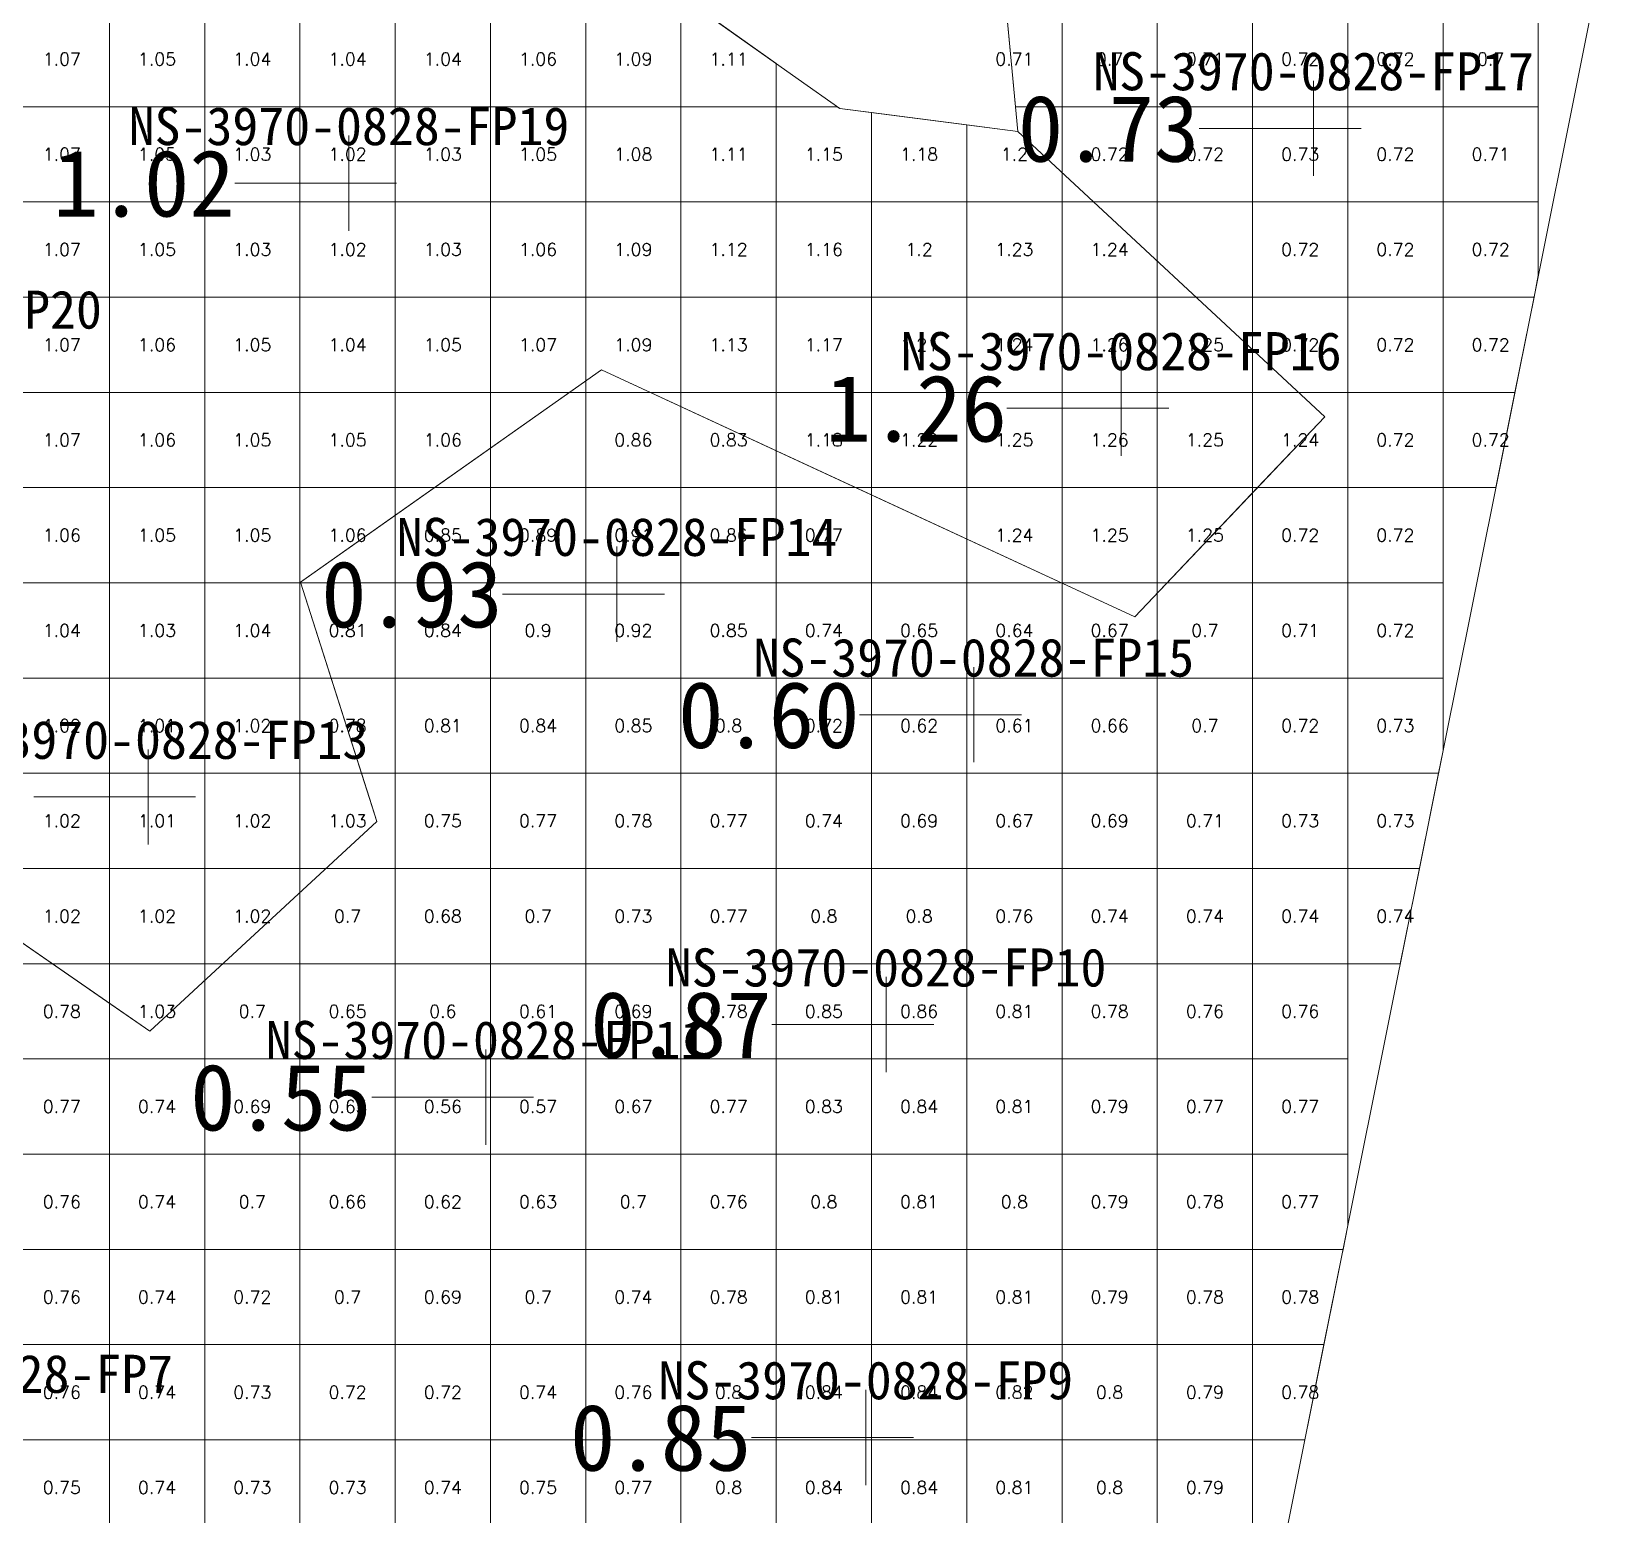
# Model space of a CAD drawing. Header units: inches. Extents: x 469978 to 470022, y 4349690 to 4349806.
# Drawn here: x 469987.32 to 470003.86, y 4349699.76 to 4349715.33 of the extents above; entities that cross this region are included whole.
import ezdxf
from ezdxf.enums import TextEntityAlignment as Align

# ---------------------------------------------------------------- set-up
doc = ezdxf.new("R2010")
doc.units = ezdxf.units.IN
doc.header["$MEASUREMENT"] = 0
for name, color, linetype, lineweight in [('0.500-1.000', 7, 'Continuous', 0), ('1.000-1.500', 7, 'Continuous', 0), ('孔口文字', 7, 'Continuous', 0), ('点', 7, 'Continuous', 0), ('爆区方格网', 7, 'Continuous', 0), ('线条', 7, 'Continuous', 0), ('钻孔', 7, 'Continuous', 0)]:
    doc.layers.add(name, color=color, linetype=linetype, lineweight=lineweight)
doc.styles.add('3dmine_textStyle_1', font='txt.shx', dxfattribs={"height": 1, "bigfont": 'gbcbig.shx'})
doc.styles.add('3dmine_textStyle_3', font='simsunb.ttf', dxfattribs={"height": 1})

msp = doc.modelspace()

# ---------------------------------------------------------------- hatches: boundary and pattern name
at = {"layer": '钻孔', "linetype": 'Continuous', "lineweight": 0, "true_color": 0x00ffff, "extrusion": (0, 1, 0)}
for points in [[(-470001.775, 3959.865), (-470000.775, 3959.865), (-470000.775, 3970.865), (-470001.775, 3970.865)], [(-469994.462, 3959.731), (-469993.462, 3959.731), (-469993.462, 3970.731), (-469994.462, 3970.731)], [(-469998.208, 3959.633), (-469997.208, 3959.633), (-469997.208, 3970.633), (-469998.208, 3970.633)], [(-469997.287, 3960.377), (-469996.287, 3960.377), (-469996.287, 3970.377), (-469997.287, 3970.377)], [(-469993.087, 3959.664), (-469992.087, 3959.664), (-469992.087, 3970.664), (-469993.087, 3970.664)], [(-469987.626, 3959.873), (-469986.626, 3959.873), (-469986.626, 3970.873), (-469987.626, 3970.873)], [(-469997.074, 3959.894), (-469996.074, 3959.894), (-469996.074, 3969.894), (-469997.074, 3969.894)]]:
    msp.add_hatch(color=4, dxfattribs=at).paths.add_polyline_path(points, flags=0)
at = {"layer": '钻孔', "linetype": 'Continuous', "lineweight": 0, "true_color": 0x0000ff, "extrusion": (0, 1, 0)}
for points in [[(-469991.649, 3959.77), (-469990.649, 3959.77), (-469990.649, 3970.77), (-469991.649, 3970.77)], [(-469999.756, 3959.548), (-469998.756, 3959.548), (-469998.756, 3970.548), (-469999.756, 3970.548)], [(-469989.539, 3959.628), (-469988.539, 3959.628), (-469988.539, 3970.628), (-469989.539, 3970.628)]]:
    msp.add_hatch(color=5, dxfattribs=at).paths.add_polyline_path(points, flags=0)

# ---------------------------------------------------------------- linework, layer by layer
at = {"layer": '0.500-1.000', "color": 4, "linetype": 'Continuous', "lineweight": 0, "true_color": 0x00ffff}
for points in [[(470003.86, 4349716.394), (470002.428, 4349709.248), (470001.607, 4349705.157), (470001.074, 4349702.498), (469999.86, 4349696.442), (469999.458, 4349694.437), (469995.59, 4349691.598), (469995.579, 4349691.59), (469992.567, 4349689.544), (469989.579, 4349691.59), (469988.142, 4349691.637), (469984.329, 4349691.764)], [(469985.267, 4349707.116), (469988.107, 4349705.148), (469988.558, 4349704.836), (469990.942, 4349707.038), (469990.864, 4349707.283), (469990.139, 4349709.552), (469993.3, 4349711.78), (469995.933, 4349710.561), (469998.897, 4349709.188), (470000.187, 4349710.546), (470000.892, 4349711.288), (469997.67, 4349714.286), (469997.501, 4349716.07)]]:
    msp.add_lwpolyline(points, dxfattribs=at)
at = {"layer": '1.000-1.500', "color": 5, "linetype": 'Continuous', "lineweight": 0, "true_color": 0x0000ff}
msp.add_lwpolyline([(469993.327, 4349716.277), (469995.366, 4349714.835), (469995.8, 4349714.527), (469997.67, 4349714.286), (470000.892, 4349711.288), (469998.897, 4349709.188), (469994.336, 4349711.301), (469993.3, 4349711.78), (469990.902, 4349710.09), (469990.139, 4349709.552), (469990.942, 4349707.038), (469988.558, 4349704.836), (469985.267, 4349707.116), (469984.751, 4349708.076), (469982.742, 4349711.814), (469984.963, 4349716.86)], dxfattribs=at)
at = {"layer": '点', "color": 138, "linetype": 'Continuous', "lineweight": 0, "true_color": 0x004c4c}
for points, elevation in [([(470000.775, 4349713.817), (470000.775, 4349714.817)], 3970.865), ([(470001.275, 4349714.317), (470000.275, 4349714.317)], 3970.865), ([(469990.649, 4349713.241), (469990.649, 4349714.241)], 3970.77), ([(469991.149, 4349713.741), (469990.149, 4349713.741)], 3970.77), ([(469998.756, 4349710.878), (469998.756, 4349711.878)], 3970.548), ([(469999.256, 4349711.378), (469998.256, 4349711.378)], 3970.548), ([(469993.462, 4349708.927), (469993.462, 4349709.927)], 3970.731), ([(469993.962, 4349709.427), (469992.962, 4349709.427)], 3970.731), ([(469997.208, 4349707.66), (469997.208, 4349708.66)], 3970.633), ([(469997.708, 4349708.16), (469996.708, 4349708.16)], 3970.633), ([(469988.539, 4349706.796), (469988.539, 4349707.796)], 3970.628), ([(469989.039, 4349707.296), (469988.039, 4349707.296)], 3970.628), ([(469996.287, 4349704.406), (469996.287, 4349705.406)], 3970.377), ([(469996.787, 4349704.906), (469995.787, 4349704.906)], 3970.377), ([(469992.087, 4349703.644), (469992.087, 4349704.644)], 3970.664), ([(469992.587, 4349704.144), (469991.587, 4349704.144)], 3970.664), ([(469996.074, 4349700.071), (469996.074, 4349701.071)], 3969.894), ([(469996.574, 4349700.571), (469995.574, 4349700.571)], 3969.894)]:
    msp.add_lwpolyline(points, dxfattribs=dict(at, elevation=elevation))
at = {"layer": '爆区方格网', "color": 5, "linetype": 'Continuous', "lineweight": 0, "true_color": 0x0000ff, "elevation": 3971.003}
for points in [[(469988.134, 4349714.545), (469987.134, 4349714.545), (469987.134, 4349715.545), (469988.134, 4349715.545), (469988.134, 4349714.545)], [(469989.134, 4349714.545), (469988.134, 4349714.545), (469988.134, 4349715.545), (469989.134, 4349715.545), (469989.134, 4349714.545)], [(469990.134, 4349714.545), (469989.134, 4349714.545), (469989.134, 4349715.545), (469990.134, 4349715.545), (469990.134, 4349714.545)], [(469991.134, 4349714.545), (469990.134, 4349714.545), (469990.134, 4349715.545), (469991.134, 4349715.545), (469991.134, 4349714.545)], [(469992.134, 4349714.545), (469991.134, 4349714.545), (469991.134, 4349715.545), (469992.134, 4349715.545), (469992.134, 4349714.545)], [(469993.134, 4349714.545), (469992.134, 4349714.545), (469992.134, 4349715.545), (469993.134, 4349715.545), (469993.134, 4349714.545)], [(469994.134, 4349714.545), (469993.134, 4349714.545), (469993.134, 4349715.545), (469994.134, 4349715.545), (469994.134, 4349714.545)], [(469995.134, 4349714.998), (469995.134, 4349714.545), (469994.134, 4349714.545), (469994.134, 4349715.545), (469994.362, 4349715.545), (469995.134, 4349714.998)], [(469988.134, 4349713.545), (469987.134, 4349713.545), (469987.134, 4349714.545), (469988.134, 4349714.545), (469988.134, 4349713.545)], [(469989.134, 4349713.545), (469988.134, 4349713.545), (469988.134, 4349714.545), (469989.134, 4349714.545), (469989.134, 4349713.545)], [(469990.134, 4349713.545), (469989.134, 4349713.545), (469989.134, 4349714.545), (469990.134, 4349714.545), (469990.134, 4349713.545)], [(469991.134, 4349713.545), (469990.134, 4349713.545), (469990.134, 4349714.545), (469991.134, 4349714.545), (469991.134, 4349713.545)], [(469992.134, 4349713.545), (469991.134, 4349713.545), (469991.134, 4349714.545), (469992.134, 4349714.545), (469992.134, 4349713.545)], [(469993.134, 4349713.545), (469992.134, 4349713.545), (469992.134, 4349714.545), (469993.134, 4349714.545), (469993.134, 4349713.545)], [(469994.134, 4349713.545), (469993.134, 4349713.545), (469993.134, 4349714.545), (469994.134, 4349714.545), (469994.134, 4349713.545)], [(469995.134, 4349713.545), (469994.134, 4349713.545), (469994.134, 4349714.545), (469995.134, 4349714.545), (469995.134, 4349713.545)], [(469995.8, 4349714.527), (469996.134, 4349714.484), (469996.134, 4349713.545), (469995.134, 4349713.545), (469995.134, 4349714.545), (469995.775, 4349714.545), (469995.8, 4349714.527)], [(469997.134, 4349714.355), (469997.134, 4349713.545), (469996.134, 4349713.545), (469996.134, 4349714.484), (469997.134, 4349714.355)], [(469998.134, 4349713.545), (469997.134, 4349713.545), (469997.134, 4349714.355), (469997.67, 4349714.286), (469997.646, 4349714.545), (469998.134, 4349714.545), (469998.134, 4349713.545)], [(469988.134, 4349712.545), (469987.134, 4349712.545), (469987.134, 4349713.545), (469988.134, 4349713.545), (469988.134, 4349712.545)], [(469989.134, 4349712.545), (469988.134, 4349712.545), (469988.134, 4349713.545), (469989.134, 4349713.545), (469989.134, 4349712.545)], [(469990.134, 4349712.545), (469989.134, 4349712.545), (469989.134, 4349713.545), (469990.134, 4349713.545), (469990.134, 4349712.545)], [(469991.134, 4349712.545), (469990.134, 4349712.545), (469990.134, 4349713.545), (469991.134, 4349713.545), (469991.134, 4349712.545)], [(469992.134, 4349712.545), (469991.134, 4349712.545), (469991.134, 4349713.545), (469992.134, 4349713.545), (469992.134, 4349712.545)], [(469993.134, 4349712.545), (469992.134, 4349712.545), (469992.134, 4349713.545), (469993.134, 4349713.545), (469993.134, 4349712.545)], [(469994.134, 4349712.545), (469993.134, 4349712.545), (469993.134, 4349713.545), (469994.134, 4349713.545), (469994.134, 4349712.545)], [(469995.134, 4349712.545), (469994.134, 4349712.545), (469994.134, 4349713.545), (469995.134, 4349713.545), (469995.134, 4349712.545)], [(469996.134, 4349712.545), (469995.134, 4349712.545), (469995.134, 4349713.545), (469996.134, 4349713.545), (469996.134, 4349712.545)], [(469997.134, 4349712.545), (469996.134, 4349712.545), (469996.134, 4349713.545), (469997.134, 4349713.545), (469997.134, 4349712.545)], [(469998.134, 4349712.545), (469997.134, 4349712.545), (469997.134, 4349713.545), (469998.134, 4349713.545), (469998.134, 4349712.545)], [(469999.134, 4349712.545), (469998.134, 4349712.545), (469998.134, 4349713.545), (469999.134, 4349713.545), (469999.134, 4349712.545)], [(469988.134, 4349711.545), (469987.134, 4349711.545), (469987.134, 4349712.545), (469988.134, 4349712.545), (469988.134, 4349711.545)], [(469989.134, 4349711.545), (469988.134, 4349711.545), (469988.134, 4349712.545), (469989.134, 4349712.545), (469989.134, 4349711.545)], [(469990.134, 4349711.545), (469989.134, 4349711.545), (469989.134, 4349712.545), (469990.134, 4349712.545), (469990.134, 4349711.545)], [(469991.134, 4349711.545), (469990.134, 4349711.545), (469990.134, 4349712.545), (469991.134, 4349712.545), (469991.134, 4349711.545)], [(469992.134, 4349711.545), (469991.134, 4349711.545), (469991.134, 4349712.545), (469992.134, 4349712.545), (469992.134, 4349711.545)], [(469993.134, 4349711.545), (469992.134, 4349711.545), (469992.134, 4349712.545), (469993.134, 4349712.545), (469993.134, 4349711.545)], [(469994.134, 4349711.545), (469993.134, 4349711.545), (469993.134, 4349712.545), (469994.134, 4349712.545), (469994.134, 4349711.545)], [(469995.134, 4349711.545), (469994.134, 4349711.545), (469994.134, 4349712.545), (469995.134, 4349712.545), (469995.134, 4349711.545)], [(469996.134, 4349711.545), (469995.134, 4349711.545), (469995.134, 4349712.545), (469996.134, 4349712.545), (469996.134, 4349711.545)], [(469997.134, 4349711.545), (469996.134, 4349711.545), (469996.134, 4349712.545), (469997.134, 4349712.545), (469997.134, 4349711.545)], [(469998.134, 4349711.545), (469997.134, 4349711.545), (469997.134, 4349712.545), (469998.134, 4349712.545), (469998.134, 4349711.545)], [(469999.134, 4349711.545), (469998.134, 4349711.545), (469998.134, 4349712.545), (469999.134, 4349712.545), (469999.134, 4349711.545)], [(470000.134, 4349711.545), (469999.134, 4349711.545), (469999.134, 4349712.545), (470000.134, 4349712.545), (470000.134, 4349711.545)], [(469988.134, 4349710.545), (469987.134, 4349710.545), (469987.134, 4349711.545), (469988.134, 4349711.545), (469988.134, 4349710.545)], [(469989.134, 4349710.545), (469988.134, 4349710.545), (469988.134, 4349711.545), (469989.134, 4349711.545), (469989.134, 4349710.545)], [(469990.134, 4349710.545), (469989.134, 4349710.545), (469989.134, 4349711.545), (469990.134, 4349711.545), (469990.134, 4349710.545)], [(469991.134, 4349710.545), (469990.134, 4349710.545), (469990.134, 4349711.545), (469991.134, 4349711.545), (469991.134, 4349710.545)], [(469992.134, 4349710.545), (469991.134, 4349710.545), (469991.134, 4349711.545), (469992.134, 4349711.545), (469992.134, 4349710.545)], [(469996.134, 4349710.545), (469995.134, 4349710.545), (469995.134, 4349711.545), (469996.134, 4349711.545), (469996.134, 4349710.545)], [(469997.134, 4349710.545), (469996.134, 4349710.545), (469996.134, 4349711.545), (469997.134, 4349711.545), (469997.134, 4349710.545)], [(469998.134, 4349710.545), (469997.134, 4349710.545), (469997.134, 4349711.545), (469998.134, 4349711.545), (469998.134, 4349710.545)], [(469999.134, 4349710.545), (469998.134, 4349710.545), (469998.134, 4349711.545), (469999.134, 4349711.545), (469999.134, 4349710.545)], [(470000.134, 4349710.545), (469999.134, 4349710.545), (469999.134, 4349711.545), (470000.134, 4349711.545), (470000.134, 4349710.545)], [(470001.134, 4349710.545), (470000.134, 4349710.545), (470000.134, 4349711.545), (470001.134, 4349711.545), (470001.134, 4349710.545)], [(469988.134, 4349709.545), (469987.134, 4349709.545), (469987.134, 4349710.545), (469988.134, 4349710.545), (469988.134, 4349709.545)], [(469989.134, 4349709.545), (469988.134, 4349709.545), (469988.134, 4349710.545), (469989.134, 4349710.545), (469989.134, 4349709.545)], [(469990.134, 4349709.545), (469989.134, 4349709.545), (469989.134, 4349710.545), (469990.134, 4349710.545), (469990.134, 4349709.545)], [(469991.134, 4349709.545), (469990.134, 4349709.545), (469990.134, 4349710.545), (469991.134, 4349710.545), (469991.134, 4349709.545)], [(469998.134, 4349709.545), (469997.134, 4349709.545), (469997.134, 4349710.545), (469998.134, 4349710.545), (469998.134, 4349709.545)], [(469999.134, 4349709.545), (469998.134, 4349709.545), (469998.134, 4349710.545), (469999.134, 4349710.545), (469999.134, 4349709.545)], [(470000.134, 4349709.545), (469999.134, 4349709.545), (469999.134, 4349710.545), (470000.134, 4349710.545), (470000.134, 4349709.545)], [(469988.134, 4349708.545), (469987.134, 4349708.545), (469987.134, 4349709.545), (469988.134, 4349709.545), (469988.134, 4349708.545)], [(469989.134, 4349708.545), (469988.134, 4349708.545), (469988.134, 4349709.545), (469989.134, 4349709.545), (469989.134, 4349708.545)], [(469990.134, 4349708.545), (469989.134, 4349708.545), (469989.134, 4349709.545), (469990.134, 4349709.545), (469990.134, 4349708.545)], [(469988.134, 4349707.545), (469987.134, 4349707.545), (469987.134, 4349708.545), (469988.134, 4349708.545), (469988.134, 4349707.545)], [(469989.134, 4349707.545), (469988.134, 4349707.545), (469988.134, 4349708.545), (469989.134, 4349708.545), (469989.134, 4349707.545)], [(469990.134, 4349707.545), (469989.134, 4349707.545), (469989.134, 4349708.545), (469990.134, 4349708.545), (469990.134, 4349707.545)], [(469988.134, 4349706.545), (469987.134, 4349706.545), (469987.134, 4349707.545), (469988.134, 4349707.545), (469988.134, 4349706.545)], [(469989.134, 4349706.545), (469988.134, 4349706.545), (469988.134, 4349707.545), (469989.134, 4349707.545), (469989.134, 4349706.545)], [(469990.134, 4349706.545), (469989.134, 4349706.545), (469989.134, 4349707.545), (469990.134, 4349707.545), (469990.134, 4349706.545)], [(469991.134, 4349706.545), (469990.134, 4349706.545), (469990.134, 4349707.545), (469991.134, 4349707.545), (469991.134, 4349706.545)], [(469988.134, 4349705.545), (469987.134, 4349705.545), (469987.134, 4349706.545), (469988.134, 4349706.545), (469988.134, 4349705.545)], [(469989.134, 4349705.545), (469988.134, 4349705.545), (469988.134, 4349706.545), (469989.134, 4349706.545), (469989.134, 4349705.545)], [(469990.134, 4349705.545), (469989.134, 4349705.545), (469989.134, 4349706.545), (469990.134, 4349706.545), (469990.134, 4349705.545)], [(469989.134, 4349704.545), (469988.134, 4349704.545), (469988.134, 4349705.545), (469989.134, 4349705.545), (469989.134, 4349704.545)]]:
    msp.add_lwpolyline(points, dxfattribs=at)
at = {"layer": '爆区方格网', "color": 4, "linetype": 'Continuous', "lineweight": 0, "true_color": 0x00ffff, "elevation": 3969.894}
for points in [[(469998.134, 4349714.545), (469997.646, 4349714.545), (469997.551, 4349715.545), (469998.134, 4349715.545), (469998.134, 4349714.545)], [(469999.134, 4349714.545), (469998.134, 4349714.545), (469998.134, 4349715.545), (469999.134, 4349715.545), (469999.134, 4349714.545)], [(470000.134, 4349714.545), (469999.134, 4349714.545), (469999.134, 4349715.545), (470000.134, 4349715.545), (470000.134, 4349714.545)], [(470001.134, 4349714.545), (470000.134, 4349714.545), (470000.134, 4349715.545), (470001.134, 4349715.545), (470001.134, 4349714.545)], [(470002.134, 4349714.545), (470001.134, 4349714.545), (470001.134, 4349715.545), (470002.134, 4349715.545), (470002.134, 4349714.545)], [(470003.134, 4349714.545), (470002.134, 4349714.545), (470002.134, 4349715.545), (470003.134, 4349715.545), (470003.134, 4349714.545)], [(469999.134, 4349713.545), (469998.134, 4349713.545), (469998.134, 4349714.545), (469999.134, 4349714.545), (469999.134, 4349713.545)], [(470000.134, 4349713.545), (469999.134, 4349713.545), (469999.134, 4349714.545), (470000.134, 4349714.545), (470000.134, 4349713.545)], [(470001.134, 4349713.545), (470000.134, 4349713.545), (470000.134, 4349714.545), (470001.134, 4349714.545), (470001.134, 4349713.545)], [(470002.134, 4349713.545), (470001.134, 4349713.545), (470001.134, 4349714.545), (470002.134, 4349714.545), (470002.134, 4349713.545)], [(470003.134, 4349713.545), (470002.134, 4349713.545), (470002.134, 4349714.545), (470003.134, 4349714.545), (470003.134, 4349713.545)], [(470001.134, 4349712.545), (470000.134, 4349712.545), (470000.134, 4349713.545), (470001.134, 4349713.545), (470001.134, 4349712.545)], [(470002.134, 4349712.545), (470001.134, 4349712.545), (470001.134, 4349713.545), (470002.134, 4349713.545), (470002.134, 4349712.545)], [(470003.134, 4349712.773), (470003.089, 4349712.545), (470002.134, 4349712.545), (470002.134, 4349713.545), (470003.134, 4349713.545), (470003.134, 4349712.773)], [(470001.134, 4349711.545), (470000.134, 4349711.545), (470000.134, 4349712.545), (470001.134, 4349712.545), (470001.134, 4349711.545)], [(470002.134, 4349711.545), (470001.134, 4349711.545), (470001.134, 4349712.545), (470002.134, 4349712.545), (470002.134, 4349711.545)], [(470002.888, 4349711.545), (470002.134, 4349711.545), (470002.134, 4349712.545), (470003.089, 4349712.545), (470002.888, 4349711.545)], [(469994.134, 4349710.545), (469993.134, 4349710.545), (469993.134, 4349711.545), (469994.134, 4349711.545), (469994.134, 4349710.545)], [(469995.134, 4349710.545), (469994.134, 4349710.545), (469994.134, 4349711.545), (469995.134, 4349711.545), (469995.134, 4349710.545)], [(470002.134, 4349710.545), (470001.134, 4349710.545), (470001.134, 4349711.545), (470002.134, 4349711.545), (470002.134, 4349710.545)], [(470002.688, 4349710.545), (470002.134, 4349710.545), (470002.134, 4349711.545), (470002.888, 4349711.545), (470002.688, 4349710.545)], [(469992.134, 4349709.545), (469991.134, 4349709.545), (469991.134, 4349710.545), (469992.134, 4349710.545), (469992.134, 4349709.545)], [(469993.134, 4349709.545), (469992.134, 4349709.545), (469992.134, 4349710.545), (469993.134, 4349710.545), (469993.134, 4349709.545)], [(469994.134, 4349709.545), (469993.134, 4349709.545), (469993.134, 4349710.545), (469994.134, 4349710.545), (469994.134, 4349709.545)], [(469995.134, 4349709.545), (469994.134, 4349709.545), (469994.134, 4349710.545), (469995.134, 4349710.545), (469995.134, 4349709.545)], [(469996.134, 4349709.545), (469995.134, 4349709.545), (469995.134, 4349710.545), (469996.134, 4349710.545), (469996.134, 4349709.545)], [(470001.134, 4349709.545), (470000.134, 4349709.545), (470000.134, 4349710.545), (470001.134, 4349710.545), (470001.134, 4349709.545)], [(470002.134, 4349709.545), (470001.134, 4349709.545), (470001.134, 4349710.545), (470002.134, 4349710.545), (470002.134, 4349709.545)], [(469991.134, 4349708.545), (469990.134, 4349708.545), (469990.134, 4349709.545), (469991.134, 4349709.545), (469991.134, 4349708.545)], [(469992.134, 4349708.545), (469991.134, 4349708.545), (469991.134, 4349709.545), (469992.134, 4349709.545), (469992.134, 4349708.545)], [(469993.134, 4349708.545), (469992.134, 4349708.545), (469992.134, 4349709.545), (469993.134, 4349709.545), (469993.134, 4349708.545)], [(469994.134, 4349708.545), (469993.134, 4349708.545), (469993.134, 4349709.545), (469994.134, 4349709.545), (469994.134, 4349708.545)], [(469995.134, 4349708.545), (469994.134, 4349708.545), (469994.134, 4349709.545), (469995.134, 4349709.545), (469995.134, 4349708.545)], [(469996.134, 4349708.545), (469995.134, 4349708.545), (469995.134, 4349709.545), (469996.134, 4349709.545), (469996.134, 4349708.545)], [(469997.134, 4349708.545), (469996.134, 4349708.545), (469996.134, 4349709.545), (469997.134, 4349709.545), (469997.134, 4349708.545)], [(469998.134, 4349708.545), (469997.134, 4349708.545), (469997.134, 4349709.545), (469998.134, 4349709.545), (469998.134, 4349708.545)], [(469999.134, 4349708.545), (469998.134, 4349708.545), (469998.134, 4349709.545), (469999.134, 4349709.545), (469999.134, 4349708.545)], [(470000.134, 4349708.545), (469999.134, 4349708.545), (469999.134, 4349709.545), (470000.134, 4349709.545), (470000.134, 4349708.545)], [(470001.134, 4349708.545), (470000.134, 4349708.545), (470000.134, 4349709.545), (470001.134, 4349709.545), (470001.134, 4349708.545)], [(470002.134, 4349708.545), (470001.134, 4349708.545), (470001.134, 4349709.545), (470002.134, 4349709.545), (470002.134, 4349708.545)], [(469991.134, 4349707.545), (469990.134, 4349707.545), (469990.134, 4349708.545), (469991.134, 4349708.545), (469991.134, 4349707.545)], [(469992.134, 4349707.545), (469991.134, 4349707.545), (469991.134, 4349708.545), (469992.134, 4349708.545), (469992.134, 4349707.545)], [(469993.134, 4349707.545), (469992.134, 4349707.545), (469992.134, 4349708.545), (469993.134, 4349708.545), (469993.134, 4349707.545)], [(469994.134, 4349707.545), (469993.134, 4349707.545), (469993.134, 4349708.545), (469994.134, 4349708.545), (469994.134, 4349707.545)], [(469995.134, 4349707.545), (469994.134, 4349707.545), (469994.134, 4349708.545), (469995.134, 4349708.545), (469995.134, 4349707.545)], [(469996.134, 4349707.545), (469995.134, 4349707.545), (469995.134, 4349708.545), (469996.134, 4349708.545), (469996.134, 4349707.545)], [(469997.134, 4349707.545), (469996.134, 4349707.545), (469996.134, 4349708.545), (469997.134, 4349708.545), (469997.134, 4349707.545)], [(469998.134, 4349707.545), (469997.134, 4349707.545), (469997.134, 4349708.545), (469998.134, 4349708.545), (469998.134, 4349707.545)], [(469999.134, 4349707.545), (469998.134, 4349707.545), (469998.134, 4349708.545), (469999.134, 4349708.545), (469999.134, 4349707.545)], [(470000.134, 4349707.545), (469999.134, 4349707.545), (469999.134, 4349708.545), (470000.134, 4349708.545), (470000.134, 4349707.545)], [(470001.134, 4349707.545), (470000.134, 4349707.545), (470000.134, 4349708.545), (470001.134, 4349708.545), (470001.134, 4349707.545)], [(470002.134, 4349707.785), (470002.086, 4349707.545), (470001.134, 4349707.545), (470001.134, 4349708.545), (470002.134, 4349708.545), (470002.134, 4349707.785)], [(469992.134, 4349706.545), (469991.134, 4349706.545), (469991.134, 4349707.545), (469992.134, 4349707.545), (469992.134, 4349706.545)], [(469993.134, 4349706.545), (469992.134, 4349706.545), (469992.134, 4349707.545), (469993.134, 4349707.545), (469993.134, 4349706.545)], [(469994.134, 4349706.545), (469993.134, 4349706.545), (469993.134, 4349707.545), (469994.134, 4349707.545), (469994.134, 4349706.545)], [(469995.134, 4349706.545), (469994.134, 4349706.545), (469994.134, 4349707.545), (469995.134, 4349707.545), (469995.134, 4349706.545)], [(469996.134, 4349706.545), (469995.134, 4349706.545), (469995.134, 4349707.545), (469996.134, 4349707.545), (469996.134, 4349706.545)], [(469997.134, 4349706.545), (469996.134, 4349706.545), (469996.134, 4349707.545), (469997.134, 4349707.545), (469997.134, 4349706.545)], [(469998.134, 4349706.545), (469997.134, 4349706.545), (469997.134, 4349707.545), (469998.134, 4349707.545), (469998.134, 4349706.545)], [(469999.134, 4349706.545), (469998.134, 4349706.545), (469998.134, 4349707.545), (469999.134, 4349707.545), (469999.134, 4349706.545)], [(470000.134, 4349706.545), (469999.134, 4349706.545), (469999.134, 4349707.545), (470000.134, 4349707.545), (470000.134, 4349706.545)], [(470001.134, 4349706.545), (470000.134, 4349706.545), (470000.134, 4349707.545), (470001.134, 4349707.545), (470001.134, 4349706.545)], [(470001.886, 4349706.545), (470001.134, 4349706.545), (470001.134, 4349707.545), (470002.086, 4349707.545), (470001.886, 4349706.545)], [(469991.134, 4349705.545), (469990.134, 4349705.545), (469990.134, 4349706.545), (469991.134, 4349706.545), (469991.134, 4349705.545)], [(469992.134, 4349705.545), (469991.134, 4349705.545), (469991.134, 4349706.545), (469992.134, 4349706.545), (469992.134, 4349705.545)], [(469993.134, 4349705.545), (469992.134, 4349705.545), (469992.134, 4349706.545), (469993.134, 4349706.545), (469993.134, 4349705.545)], [(469994.134, 4349705.545), (469993.134, 4349705.545), (469993.134, 4349706.545), (469994.134, 4349706.545), (469994.134, 4349705.545)], [(469995.134, 4349705.545), (469994.134, 4349705.545), (469994.134, 4349706.545), (469995.134, 4349706.545), (469995.134, 4349705.545)], [(469996.134, 4349705.545), (469995.134, 4349705.545), (469995.134, 4349706.545), (469996.134, 4349706.545), (469996.134, 4349705.545)], [(469997.134, 4349705.545), (469996.134, 4349705.545), (469996.134, 4349706.545), (469997.134, 4349706.545), (469997.134, 4349705.545)], [(469998.134, 4349705.545), (469997.134, 4349705.545), (469997.134, 4349706.545), (469998.134, 4349706.545), (469998.134, 4349705.545)], [(469999.134, 4349705.545), (469998.134, 4349705.545), (469998.134, 4349706.545), (469999.134, 4349706.545), (469999.134, 4349705.545)], [(470000.134, 4349705.545), (469999.134, 4349705.545), (469999.134, 4349706.545), (470000.134, 4349706.545), (470000.134, 4349705.545)], [(470001.134, 4349705.545), (470000.134, 4349705.545), (470000.134, 4349706.545), (470001.134, 4349706.545), (470001.134, 4349705.545)], [(470001.685, 4349705.545), (470001.134, 4349705.545), (470001.134, 4349706.545), (470001.886, 4349706.545), (470001.685, 4349705.545)], [(469988.134, 4349704.545), (469987.134, 4349704.545), (469987.134, 4349705.545), (469988.134, 4349705.545), (469988.134, 4349704.545)], [(469990.134, 4349704.545), (469989.134, 4349704.545), (469989.134, 4349705.545), (469990.134, 4349705.545), (469990.134, 4349704.545)], [(469991.134, 4349704.545), (469990.134, 4349704.545), (469990.134, 4349705.545), (469991.134, 4349705.545), (469991.134, 4349704.545)], [(469992.134, 4349704.545), (469991.134, 4349704.545), (469991.134, 4349705.545), (469992.134, 4349705.545), (469992.134, 4349704.545)], [(469993.134, 4349704.545), (469992.134, 4349704.545), (469992.134, 4349705.545), (469993.134, 4349705.545), (469993.134, 4349704.545)], [(469994.134, 4349704.545), (469993.134, 4349704.545), (469993.134, 4349705.545), (469994.134, 4349705.545), (469994.134, 4349704.545)], [(469995.134, 4349704.545), (469994.134, 4349704.545), (469994.134, 4349705.545), (469995.134, 4349705.545), (469995.134, 4349704.545)], [(469996.134, 4349704.545), (469995.134, 4349704.545), (469995.134, 4349705.545), (469996.134, 4349705.545), (469996.134, 4349704.545)], [(469997.134, 4349704.545), (469996.134, 4349704.545), (469996.134, 4349705.545), (469997.134, 4349705.545), (469997.134, 4349704.545)], [(469998.134, 4349704.545), (469997.134, 4349704.545), (469997.134, 4349705.545), (469998.134, 4349705.545), (469998.134, 4349704.545)], [(469999.134, 4349704.545), (469998.134, 4349704.545), (469998.134, 4349705.545), (469999.134, 4349705.545), (469999.134, 4349704.545)], [(470000.134, 4349704.545), (469999.134, 4349704.545), (469999.134, 4349705.545), (470000.134, 4349705.545), (470000.134, 4349704.545)], [(470001.134, 4349704.545), (470000.134, 4349704.545), (470000.134, 4349705.545), (470001.134, 4349705.545), (470001.134, 4349704.545)], [(469988.134, 4349703.545), (469987.134, 4349703.545), (469987.134, 4349704.545), (469988.134, 4349704.545), (469988.134, 4349703.545)], [(469989.134, 4349703.545), (469988.134, 4349703.545), (469988.134, 4349704.545), (469989.134, 4349704.545), (469989.134, 4349703.545)], [(469990.134, 4349703.545), (469989.134, 4349703.545), (469989.134, 4349704.545), (469990.134, 4349704.545), (469990.134, 4349703.545)], [(469991.134, 4349703.545), (469990.134, 4349703.545), (469990.134, 4349704.545), (469991.134, 4349704.545), (469991.134, 4349703.545)], [(469992.134, 4349703.545), (469991.134, 4349703.545), (469991.134, 4349704.545), (469992.134, 4349704.545), (469992.134, 4349703.545)], [(469993.134, 4349703.545), (469992.134, 4349703.545), (469992.134, 4349704.545), (469993.134, 4349704.545), (469993.134, 4349703.545)], [(469994.134, 4349703.545), (469993.134, 4349703.545), (469993.134, 4349704.545), (469994.134, 4349704.545), (469994.134, 4349703.545)], [(469995.134, 4349703.545), (469994.134, 4349703.545), (469994.134, 4349704.545), (469995.134, 4349704.545), (469995.134, 4349703.545)], [(469996.134, 4349703.545), (469995.134, 4349703.545), (469995.134, 4349704.545), (469996.134, 4349704.545), (469996.134, 4349703.545)], [(469997.134, 4349703.545), (469996.134, 4349703.545), (469996.134, 4349704.545), (469997.134, 4349704.545), (469997.134, 4349703.545)], [(469998.134, 4349703.545), (469997.134, 4349703.545), (469997.134, 4349704.545), (469998.134, 4349704.545), (469998.134, 4349703.545)], [(469999.134, 4349703.545), (469998.134, 4349703.545), (469998.134, 4349704.545), (469999.134, 4349704.545), (469999.134, 4349703.545)], [(470000.134, 4349703.545), (469999.134, 4349703.545), (469999.134, 4349704.545), (470000.134, 4349704.545), (470000.134, 4349703.545)], [(470001.134, 4349703.545), (470000.134, 4349703.545), (470000.134, 4349704.545), (470001.134, 4349704.545), (470001.134, 4349703.545)], [(469988.134, 4349702.545), (469987.134, 4349702.545), (469987.134, 4349703.545), (469988.134, 4349703.545), (469988.134, 4349702.545)], [(469989.134, 4349702.545), (469988.134, 4349702.545), (469988.134, 4349703.545), (469989.134, 4349703.545), (469989.134, 4349702.545)], [(469990.134, 4349702.545), (469989.134, 4349702.545), (469989.134, 4349703.545), (469990.134, 4349703.545), (469990.134, 4349702.545)], [(469991.134, 4349702.545), (469990.134, 4349702.545), (469990.134, 4349703.545), (469991.134, 4349703.545), (469991.134, 4349702.545)], [(469992.134, 4349702.545), (469991.134, 4349702.545), (469991.134, 4349703.545), (469992.134, 4349703.545), (469992.134, 4349702.545)], [(469993.134, 4349702.545), (469992.134, 4349702.545), (469992.134, 4349703.545), (469993.134, 4349703.545), (469993.134, 4349702.545)], [(469994.134, 4349702.545), (469993.134, 4349702.545), (469993.134, 4349703.545), (469994.134, 4349703.545), (469994.134, 4349702.545)], [(469995.134, 4349702.545), (469994.134, 4349702.545), (469994.134, 4349703.545), (469995.134, 4349703.545), (469995.134, 4349702.545)], [(469996.134, 4349702.545), (469995.134, 4349702.545), (469995.134, 4349703.545), (469996.134, 4349703.545), (469996.134, 4349702.545)], [(469997.134, 4349702.545), (469996.134, 4349702.545), (469996.134, 4349703.545), (469997.134, 4349703.545), (469997.134, 4349702.545)], [(469998.134, 4349702.545), (469997.134, 4349702.545), (469997.134, 4349703.545), (469998.134, 4349703.545), (469998.134, 4349702.545)], [(469999.134, 4349702.545), (469998.134, 4349702.545), (469998.134, 4349703.545), (469999.134, 4349703.545), (469999.134, 4349702.545)], [(470000.134, 4349702.545), (469999.134, 4349702.545), (469999.134, 4349703.545), (470000.134, 4349703.545), (470000.134, 4349702.545)], [(470001.134, 4349702.797), (470001.084, 4349702.545), (470000.134, 4349702.545), (470000.134, 4349703.545), (470001.134, 4349703.545), (470001.134, 4349702.797)], [(469988.134, 4349701.545), (469987.134, 4349701.545), (469987.134, 4349702.545), (469988.134, 4349702.545), (469988.134, 4349701.545)], [(469989.134, 4349701.545), (469988.134, 4349701.545), (469988.134, 4349702.545), (469989.134, 4349702.545), (469989.134, 4349701.545)], [(469990.134, 4349701.545), (469989.134, 4349701.545), (469989.134, 4349702.545), (469990.134, 4349702.545), (469990.134, 4349701.545)], [(469991.134, 4349701.545), (469990.134, 4349701.545), (469990.134, 4349702.545), (469991.134, 4349702.545), (469991.134, 4349701.545)], [(469992.134, 4349701.545), (469991.134, 4349701.545), (469991.134, 4349702.545), (469992.134, 4349702.545), (469992.134, 4349701.545)], [(469993.134, 4349701.545), (469992.134, 4349701.545), (469992.134, 4349702.545), (469993.134, 4349702.545), (469993.134, 4349701.545)], [(469994.134, 4349701.545), (469993.134, 4349701.545), (469993.134, 4349702.545), (469994.134, 4349702.545), (469994.134, 4349701.545)], [(469995.134, 4349701.545), (469994.134, 4349701.545), (469994.134, 4349702.545), (469995.134, 4349702.545), (469995.134, 4349701.545)], [(469996.134, 4349701.545), (469995.134, 4349701.545), (469995.134, 4349702.545), (469996.134, 4349702.545), (469996.134, 4349701.545)], [(469997.134, 4349701.545), (469996.134, 4349701.545), (469996.134, 4349702.545), (469997.134, 4349702.545), (469997.134, 4349701.545)], [(469998.134, 4349701.545), (469997.134, 4349701.545), (469997.134, 4349702.545), (469998.134, 4349702.545), (469998.134, 4349701.545)], [(469999.134, 4349701.545), (469998.134, 4349701.545), (469998.134, 4349702.545), (469999.134, 4349702.545), (469999.134, 4349701.545)], [(470000.134, 4349701.545), (469999.134, 4349701.545), (469999.134, 4349702.545), (470000.134, 4349702.545), (470000.134, 4349701.545)], [(470001.074, 4349702.498), (470000.883, 4349701.545), (470000.134, 4349701.545), (470000.134, 4349702.545), (470001.084, 4349702.545), (470001.074, 4349702.498)], [(469988.134, 4349700.545), (469987.134, 4349700.545), (469987.134, 4349701.545), (469988.134, 4349701.545), (469988.134, 4349700.545)], [(469989.134, 4349700.545), (469988.134, 4349700.545), (469988.134, 4349701.545), (469989.134, 4349701.545), (469989.134, 4349700.545)], [(469990.134, 4349700.545), (469989.134, 4349700.545), (469989.134, 4349701.545), (469990.134, 4349701.545), (469990.134, 4349700.545)], [(469991.134, 4349700.545), (469990.134, 4349700.545), (469990.134, 4349701.545), (469991.134, 4349701.545), (469991.134, 4349700.545)], [(469992.134, 4349700.545), (469991.134, 4349700.545), (469991.134, 4349701.545), (469992.134, 4349701.545), (469992.134, 4349700.545)], [(469993.134, 4349700.545), (469992.134, 4349700.545), (469992.134, 4349701.545), (469993.134, 4349701.545), (469993.134, 4349700.545)], [(469994.134, 4349700.545), (469993.134, 4349700.545), (469993.134, 4349701.545), (469994.134, 4349701.545), (469994.134, 4349700.545)], [(469995.134, 4349700.545), (469994.134, 4349700.545), (469994.134, 4349701.545), (469995.134, 4349701.545), (469995.134, 4349700.545)], [(469996.134, 4349700.545), (469995.134, 4349700.545), (469995.134, 4349701.545), (469996.134, 4349701.545), (469996.134, 4349700.545)], [(469997.134, 4349700.545), (469996.134, 4349700.545), (469996.134, 4349701.545), (469997.134, 4349701.545), (469997.134, 4349700.545)], [(469998.134, 4349700.545), (469997.134, 4349700.545), (469997.134, 4349701.545), (469998.134, 4349701.545), (469998.134, 4349700.545)], [(469999.134, 4349700.545), (469998.134, 4349700.545), (469998.134, 4349701.545), (469999.134, 4349701.545), (469999.134, 4349700.545)], [(470000.134, 4349700.545), (469999.134, 4349700.545), (469999.134, 4349701.545), (470000.134, 4349701.545), (470000.134, 4349700.545)], [(470000.683, 4349700.545), (470000.134, 4349700.545), (470000.134, 4349701.545), (470000.883, 4349701.545), (470000.683, 4349700.545)], [(469988.134, 4349699.545), (469987.134, 4349699.545), (469987.134, 4349700.545), (469988.134, 4349700.545), (469988.134, 4349699.545)], [(469989.134, 4349699.545), (469988.134, 4349699.545), (469988.134, 4349700.545), (469989.134, 4349700.545), (469989.134, 4349699.545)], [(469990.134, 4349699.545), (469989.134, 4349699.545), (469989.134, 4349700.545), (469990.134, 4349700.545), (469990.134, 4349699.545)], [(469991.134, 4349699.545), (469990.134, 4349699.545), (469990.134, 4349700.545), (469991.134, 4349700.545), (469991.134, 4349699.545)], [(469992.134, 4349699.545), (469991.134, 4349699.545), (469991.134, 4349700.545), (469992.134, 4349700.545), (469992.134, 4349699.545)], [(469993.134, 4349699.545), (469992.134, 4349699.545), (469992.134, 4349700.545), (469993.134, 4349700.545), (469993.134, 4349699.545)], [(469994.134, 4349699.545), (469993.134, 4349699.545), (469993.134, 4349700.545), (469994.134, 4349700.545), (469994.134, 4349699.545)], [(469995.134, 4349699.545), (469994.134, 4349699.545), (469994.134, 4349700.545), (469995.134, 4349700.545), (469995.134, 4349699.545)], [(469996.134, 4349699.545), (469995.134, 4349699.545), (469995.134, 4349700.545), (469996.134, 4349700.545), (469996.134, 4349699.545)], [(469997.134, 4349699.545), (469996.134, 4349699.545), (469996.134, 4349700.545), (469997.134, 4349700.545), (469997.134, 4349699.545)], [(469998.134, 4349699.545), (469997.134, 4349699.545), (469997.134, 4349700.545), (469998.134, 4349700.545), (469998.134, 4349699.545)], [(469999.134, 4349699.545), (469998.134, 4349699.545), (469998.134, 4349700.545), (469999.134, 4349700.545), (469999.134, 4349699.545)], [(470000.134, 4349699.545), (469999.134, 4349699.545), (469999.134, 4349700.545), (470000.134, 4349700.545), (470000.134, 4349699.545)]]:
    msp.add_lwpolyline(points, dxfattribs=at)
at = {"layer": '线条', "color": 138, "linetype": 'Continuous', "lineweight": 0, "true_color": 0x004c4c}
for points, elevation in [([(470000.775, 4349714.317), (470000.775, 4349714.317), (470000.775, 4349714.317)], 3970.865), ([(469990.649, 4349713.741), (469990.649, 4349713.741), (469990.649, 4349713.741)], 3970.77), ([(469998.756, 4349711.378), (469998.756, 4349711.378), (469998.756, 4349711.378)], 3970.548), ([(469993.462, 4349709.427), (469993.462, 4349709.427), (469993.462, 4349709.427)], 3970.731), ([(469997.208, 4349708.16), (469997.208, 4349708.16), (469997.208, 4349708.16)], 3970.633), ([(469988.539, 4349707.296), (469988.539, 4349707.296), (469988.539, 4349707.296)], 3970.628), ([(469996.287, 4349704.906), (469996.287, 4349704.906), (469996.287, 4349704.906)], 3970.377), ([(469992.087, 4349704.144), (469992.087, 4349704.144), (469992.087, 4349704.144)], 3970.664), ([(469996.074, 4349700.571), (469996.074, 4349700.571), (469996.074, 4349700.571)], 3969.894)]:
    msp.add_lwpolyline(points, dxfattribs=dict(at, elevation=elevation))
at = {"layer": '钻孔', "color": 4, "linetype": 'Continuous', "lineweight": 0, "true_color": 0x00ffff}
for points, elevation in [([(470000.775, 4349714.317), (469999.575, 4349714.317)], 3970.865), ([(470000.775, 4349714.317), (469999.575, 4349714.317)], 3959.865), ([(469993.462, 4349709.427), (469992.262, 4349709.427)], 3970.731), ([(469993.462, 4349709.427), (469992.262, 4349709.427)], 3959.731), ([(469997.208, 4349708.16), (469996.008, 4349708.16)], 3970.633), ([(469997.208, 4349708.16), (469996.008, 4349708.16)], 3959.633), ([(469996.287, 4349704.906), (469995.087, 4349704.906)], 3970.377), ([(469996.287, 4349704.906), (469995.087, 4349704.906)], 3960.377), ([(469992.087, 4349704.144), (469990.887, 4349704.144)], 3970.664), ([(469992.087, 4349704.144), (469990.887, 4349704.144)], 3959.664), ([(469996.074, 4349700.571), (469994.874, 4349700.571)], 3969.894), ([(469996.074, 4349700.571), (469994.874, 4349700.571)], 3959.894)]:
    msp.add_lwpolyline(points, dxfattribs=dict(at, elevation=elevation))
at = {"layer": '钻孔', "color": 5, "linetype": 'Continuous', "lineweight": 0, "true_color": 0x0000ff}
for points, elevation in [([(469990.649, 4349713.741), (469989.449, 4349713.741)], 3970.77), ([(469990.649, 4349713.741), (469989.449, 4349713.741)], 3959.77), ([(469998.756, 4349711.378), (469997.556, 4349711.378)], 3970.548), ([(469998.756, 4349711.378), (469997.556, 4349711.378)], 3959.548), ([(469988.539, 4349707.296), (469987.339, 4349707.296)], 3970.628), ([(469988.539, 4349707.296), (469987.339, 4349707.296)], 3959.628)]:
    msp.add_lwpolyline(points, dxfattribs=dict(at, elevation=elevation))

# ---------------------------------------------------------------- texts
at = {"color": 5, "linetype": 'Continuous', "lineweight": 0, "true_color": 0x0000ff, "style": '3dmine_textStyle_1'}
for s, p in [('1.07', (469987.634, 4349715.045, 3971.003)), ('1.05', (469988.634, 4349715.045, 3971.003)), ('1.04', (469989.634, 4349715.045, 3971.003)), ('1.04', (469990.634, 4349715.045, 3971.003)), ('1.04', (469991.634, 4349715.045, 3971.003)), ('1.06', (469992.634, 4349715.045, 3971.003)), ('1.09', (469993.634, 4349715.045, 3971.003)), ('1.11', (469994.634, 4349715.045, 3971.003)), ('1.07', (469987.634, 4349714.045, 3971.003)), ('1.05', (469988.634, 4349714.045, 3971.003)), ('1.03', (469989.634, 4349714.045, 3971.003)), ('1.02', (469990.634, 4349714.045, 3971.003)), ('1.03', (469991.634, 4349714.045, 3971.003)), ('1.05', (469992.634, 4349714.045, 3971.003)), ('1.08', (469993.634, 4349714.045, 3971.003)), ('1.11', (469994.634, 4349714.045, 3971.003)), ('1.15', (469995.634, 4349714.045, 3971.003)), ('1.18', (469996.634, 4349714.045, 3971.003)), ('1.2', (469997.634, 4349714.045, 3971.003)), ('1.07', (469987.634, 4349713.045, 3971.003)), ('1.05', (469988.634, 4349713.045, 3971.003)), ('1.03', (469989.634, 4349713.045, 3971.003)), ('1.02', (469990.634, 4349713.045, 3971.003)), ('1.03', (469991.634, 4349713.045, 3971.003)), ('1.06', (469992.634, 4349713.045, 3971.003)), ('1.09', (469993.634, 4349713.045, 3971.003)), ('1.12', (469994.634, 4349713.045, 3971.003)), ('1.16', (469995.634, 4349713.045, 3971.003)), ('1.2', (469996.634, 4349713.045, 3971.003)), ('1.23', (469997.634, 4349713.045, 3971.003)), ('1.24', (469998.634, 4349713.045, 3971.003)), ('1.07', (469987.634, 4349712.045, 3971.003)), ('1.06', (469988.634, 4349712.045, 3971.003)), ('1.05', (469989.634, 4349712.045, 3971.003)), ('1.04', (469990.634, 4349712.045, 3971.003)), ('1.05', (469991.634, 4349712.045, 3971.003)), ('1.07', (469992.634, 4349712.045, 3971.003)), ('1.09', (469993.634, 4349712.045, 3971.003)), ('1.13', (469994.634, 4349712.045, 3971.003)), ('1.17', (469995.634, 4349712.045, 3971.003)), ('1.21', (469996.634, 4349712.045, 3971.003)), ('1.24', (469997.634, 4349712.045, 3971.003)), ('1.26', (469998.634, 4349712.045, 3971.003)), ('1.25', (469999.634, 4349712.045, 3971.003)), ('1.07', (469987.634, 4349711.045, 3971.003)), ('1.06', (469988.634, 4349711.045, 3971.003)), ('1.05', (469989.634, 4349711.045, 3971.003)), ('1.05', (469990.634, 4349711.045, 3971.003)), ('1.06', (469991.634, 4349711.045, 3971.003)), ('1.18', (469995.634, 4349711.045, 3971.003)), ('1.22', (469996.634, 4349711.045, 3971.003)), ('1.25', (469997.634, 4349711.045, 3971.003)), ('1.26', (469998.634, 4349711.045, 3971.003)), ('1.25', (469999.634, 4349711.045, 3971.003)), ('1.24', (470000.634, 4349711.045, 3971.003)), ('1.06', (469987.634, 4349710.045, 3971.003)), ('1.05', (469988.634, 4349710.045, 3971.003)), ('1.05', (469989.634, 4349710.045, 3971.003)), ('1.06', (469990.634, 4349710.045, 3971.003)), ('1.24', (469997.634, 4349710.045, 3971.003)), ('1.25', (469998.634, 4349710.045, 3971.003)), ('1.25', (469999.634, 4349710.045, 3971.003)), ('1.04', (469987.634, 4349709.045, 3971.003)), ('1.03', (469988.634, 4349709.045, 3971.003)), ('1.04', (469989.634, 4349709.045, 3971.003)), ('1.02', (469987.634, 4349708.045, 3971.003)), ('1.01', (469988.634, 4349708.045, 3971.003)), ('1.02', (469989.634, 4349708.045, 3971.003)), ('1.02', (469987.634, 4349707.045, 3971.003)), ('1.01', (469988.634, 4349707.045, 3971.003)), ('1.02', (469989.634, 4349707.045, 3971.003)), ('1.03', (469990.634, 4349707.045, 3971.003)), ('1.02', (469987.634, 4349706.045, 3971.003)), ('1.02', (469988.634, 4349706.045, 3971.003)), ('1.02', (469989.634, 4349706.045, 3971.003)), ('1.03', (469988.634, 4349705.045, 3971.003))]:
    msp.add_text(s, height=0.1333, dxfattribs=at).set_placement(p, align=Align.MIDDLE_CENTER)
at = {"color": 4, "linetype": 'Continuous', "lineweight": 0, "true_color": 0x00ffff, "style": '3dmine_textStyle_1'}
for s, p in [('0.71', (469997.634, 4349715.045, 3969.894)), ('0.7', (469998.634, 4349715.045, 3969.894)), ('0.71', (469999.634, 4349715.045, 3969.894)), ('0.72', (470000.634, 4349715.045, 3969.894)), ('0.72', (470001.634, 4349715.045, 3969.894)), ('0.7', (470002.634, 4349715.045, 3969.894)), ('0.72', (469998.634, 4349714.045, 3969.894)), ('0.72', (469999.634, 4349714.045, 3969.894)), ('0.73', (470000.634, 4349714.045, 3969.894)), ('0.72', (470001.634, 4349714.045, 3969.894)), ('0.71', (470002.634, 4349714.045, 3969.894)), ('0.72', (470000.634, 4349713.045, 3969.894)), ('0.72', (470001.634, 4349713.045, 3969.894)), ('0.72', (470002.634, 4349713.045, 3969.894)), ('0.72', (470000.634, 4349712.045, 3969.894)), ('0.72', (470001.634, 4349712.045, 3969.894)), ('0.72', (470002.634, 4349712.045, 3969.894)), ('0.86', (469993.634, 4349711.045, 3969.894)), ('0.83', (469994.634, 4349711.045, 3969.894)), ('0.72', (470001.634, 4349711.045, 3969.894)), ('0.72', (470002.634, 4349711.045, 3969.894)), ('0.85', (469991.634, 4349710.045, 3969.894)), ('0.89', (469992.634, 4349710.045, 3969.894)), ('0.91', (469993.634, 4349710.045, 3969.894)), ('0.86', (469994.634, 4349710.045, 3969.894)), ('0.77', (469995.634, 4349710.045, 3969.894)), ('0.72', (470000.634, 4349710.045, 3969.894)), ('0.72', (470001.634, 4349710.045, 3969.894)), ('0.81', (469990.634, 4349709.045, 3969.894)), ('0.84', (469991.634, 4349709.045, 3969.894)), ('0.9', (469992.634, 4349709.045, 3969.894)), ('0.92', (469993.634, 4349709.045, 3969.894)), ('0.85', (469994.634, 4349709.045, 3969.894)), ('0.74', (469995.634, 4349709.045, 3969.894)), ('0.65', (469996.634, 4349709.045, 3969.894)), ('0.64', (469997.634, 4349709.045, 3969.894)), ('0.67', (469998.634, 4349709.045, 3969.894)), ('0.7', (469999.634, 4349709.045, 3969.894)), ('0.71', (470000.634, 4349709.045, 3969.894)), ('0.72', (470001.634, 4349709.045, 3969.894)), ('0.78', (469990.634, 4349708.045, 3969.894)), ('0.81', (469991.634, 4349708.045, 3969.894)), ('0.84', (469992.634, 4349708.045, 3969.894)), ('0.85', (469993.634, 4349708.045, 3969.894)), ('0.8', (469994.634, 4349708.045, 3969.894)), ('0.72', (469995.634, 4349708.045, 3969.894)), ('0.62', (469996.634, 4349708.045, 3969.894)), ('0.61', (469997.634, 4349708.045, 3969.894)), ('0.66', (469998.634, 4349708.045, 3969.894)), ('0.7', (469999.634, 4349708.045, 3969.894)), ('0.72', (470000.634, 4349708.045, 3969.894)), ('0.73', (470001.634, 4349708.045, 3969.894)), ('0.75', (469991.634, 4349707.045, 3969.894)), ('0.77', (469992.634, 4349707.045, 3969.894)), ('0.78', (469993.634, 4349707.045, 3969.894)), ('0.77', (469994.634, 4349707.045, 3969.894)), ('0.74', (469995.634, 4349707.045, 3969.894)), ('0.69', (469996.634, 4349707.045, 3969.894)), ('0.67', (469997.634, 4349707.045, 3969.894)), ('0.69', (469998.634, 4349707.045, 3969.894)), ('0.71', (469999.634, 4349707.045, 3969.894)), ('0.73', (470000.634, 4349707.045, 3969.894)), ('0.73', (470001.634, 4349707.045, 3969.894)), ('0.7', (469990.634, 4349706.045, 3969.894)), ('0.68', (469991.634, 4349706.045, 3969.894)), ('0.7', (469992.634, 4349706.045, 3969.894)), ('0.73', (469993.634, 4349706.045, 3969.894)), ('0.77', (469994.634, 4349706.045, 3969.894)), ('0.8', (469995.634, 4349706.045, 3969.894)), ('0.8', (469996.634, 4349706.045, 3969.894)), ('0.76', (469997.634, 4349706.045, 3969.894)), ('0.74', (469998.634, 4349706.045, 3969.894)), ('0.74', (469999.634, 4349706.045, 3969.894)), ('0.74', (470000.634, 4349706.045, 3969.894)), ('0.74', (470001.634, 4349706.045, 3969.894)), ('0.78', (469987.634, 4349705.045, 3969.894)), ('0.7', (469989.634, 4349705.045, 3969.894)), ('0.65', (469990.634, 4349705.045, 3969.894)), ('0.6', (469991.634, 4349705.045, 3969.894)), ('0.61', (469992.634, 4349705.045, 3969.894)), ('0.69', (469993.634, 4349705.045, 3969.894)), ('0.78', (469994.634, 4349705.045, 3969.894)), ('0.85', (469995.634, 4349705.045, 3969.894)), ('0.86', (469996.634, 4349705.045, 3969.894)), ('0.81', (469997.634, 4349705.045, 3969.894)), ('0.78', (469998.634, 4349705.045, 3969.894)), ('0.76', (469999.634, 4349705.045, 3969.894)), ('0.76', (470000.634, 4349705.045, 3969.894)), ('0.77', (469987.634, 4349704.045, 3969.894)), ('0.74', (469988.634, 4349704.045, 3969.894)), ('0.69', (469989.634, 4349704.045, 3969.894)), ('0.63', (469990.634, 4349704.045, 3969.894)), ('0.56', (469991.634, 4349704.045, 3969.894)), ('0.57', (469992.634, 4349704.045, 3969.894)), ('0.67', (469993.634, 4349704.045, 3969.894)), ('0.77', (469994.634, 4349704.045, 3969.894)), ('0.83', (469995.634, 4349704.045, 3969.894)), ('0.84', (469996.634, 4349704.045, 3969.894)), ('0.81', (469997.634, 4349704.045, 3969.894)), ('0.79', (469998.634, 4349704.045, 3969.894)), ('0.77', (469999.634, 4349704.045, 3969.894)), ('0.77', (470000.634, 4349704.045, 3969.894)), ('0.76', (469987.634, 4349703.045, 3969.894)), ('0.74', (469988.634, 4349703.045, 3969.894)), ('0.7', (469989.634, 4349703.045, 3969.894)), ('0.66', (469990.634, 4349703.045, 3969.894)), ('0.62', (469991.634, 4349703.045, 3969.894)), ('0.63', (469992.634, 4349703.045, 3969.894)), ('0.7', (469993.634, 4349703.045, 3969.894)), ('0.76', (469994.634, 4349703.045, 3969.894)), ('0.8', (469995.634, 4349703.045, 3969.894)), ('0.81', (469996.634, 4349703.045, 3969.894)), ('0.8', (469997.634, 4349703.045, 3969.894)), ('0.79', (469998.634, 4349703.045, 3969.894)), ('0.78', (469999.634, 4349703.045, 3969.894)), ('0.77', (470000.634, 4349703.045, 3969.894)), ('0.76', (469987.634, 4349702.045, 3969.894)), ('0.74', (469988.634, 4349702.045, 3969.894)), ('0.72', (469989.634, 4349702.045, 3969.894)), ('0.7', (469990.634, 4349702.045, 3969.894)), ('0.69', (469991.634, 4349702.045, 3969.894)), ('0.7', (469992.634, 4349702.045, 3969.894)), ('0.74', (469993.634, 4349702.045, 3969.894)), ('0.78', (469994.634, 4349702.045, 3969.894)), ('0.81', (469995.634, 4349702.045, 3969.894)), ('0.81', (469996.634, 4349702.045, 3969.894)), ('0.81', (469997.634, 4349702.045, 3969.894)), ('0.79', (469998.634, 4349702.045, 3969.894)), ('0.78', (469999.634, 4349702.045, 3969.894)), ('0.78', (470000.634, 4349702.045, 3969.894)), ('0.76', (469987.634, 4349701.045, 3969.894)), ('0.74', (469988.634, 4349701.045, 3969.894)), ('0.73', (469989.634, 4349701.045, 3969.894)), ('0.72', (469990.634, 4349701.045, 3969.894)), ('0.72', (469991.634, 4349701.045, 3969.894)), ('0.74', (469992.634, 4349701.045, 3969.894)), ('0.76', (469993.634, 4349701.045, 3969.894)), ('0.8', (469994.634, 4349701.045, 3969.894)), ('0.84', (469995.634, 4349701.045, 3969.894)), ('0.84', (469996.634, 4349701.045, 3969.894)), ('0.82', (469997.634, 4349701.045, 3969.894)), ('0.8', (469998.634, 4349701.045, 3969.894)), ('0.79', (469999.634, 4349701.045, 3969.894)), ('0.78', (470000.634, 4349701.045, 3969.894)), ('0.75', (469987.634, 4349700.045, 3969.894)), ('0.74', (469988.634, 4349700.045, 3969.894)), ('0.73', (469989.634, 4349700.045, 3969.894)), ('0.73', (469990.634, 4349700.045, 3969.894)), ('0.74', (469991.634, 4349700.045, 3969.894)), ('0.75', (469992.634, 4349700.045, 3969.894)), ('0.77', (469993.634, 4349700.045, 3969.894)), ('0.8', (469994.634, 4349700.045, 3969.894)), ('0.84', (469995.634, 4349700.045, 3969.894)), ('0.84', (469996.634, 4349700.045, 3969.894)), ('0.81', (469997.634, 4349700.045, 3969.894)), ('0.8', (469998.634, 4349700.045, 3969.894)), ('0.79', (469999.634, 4349700.045, 3969.894))]:
    msp.add_text(s, height=0.1333, dxfattribs=at).set_placement(p, align=Align.MIDDLE_CENTER)
at = {"layer": '孔口文字', "color": 138, "linetype": 'Continuous', "lineweight": 0, "true_color": 0x004c4c, "style": '3dmine_textStyle_3'}
for s, p in [('NS-3970-0828-FP17', (470000.775, 4349714.717, 3970.865)), ('NS-3970-0828-FP19', (469990.649, 4349714.141, 3970.77)), ('NS-3970-0828-FP20', (469985.742, 4349712.214, 3970.8)), ('NS-3970-0828-FP16', (469998.756, 4349711.778, 3970.548)), ('NS-3970-0828-FP14', (469993.462, 4349709.827, 3970.731)), ('NS-3970-0828-FP15', (469997.208, 4349708.56, 3970.633)), ('NS-3970-0828-FP13', (469988.539, 4349707.696, 3970.628)), ('NS-3970-0828-FP10', (469996.287, 4349705.306, 3970.377)), ('NS-3970-0828-FP11', (469992.087, 4349704.544, 3970.664)), ('NS-3970-0828-FP7', (469986.626, 4349701.039, 3970.873)), ('NS-3970-0828-FP9', (469996.074, 4349700.971, 3969.894))]:
    msp.add_text(s, height=0.4, dxfattribs=at).set_placement(p, align=Align.CENTER)
at = {"layer": '钻孔', "color": 4, "linetype": 'Continuous', "lineweight": 0, "true_color": 0x00ffff, "style": '3dmine_textStyle_3'}
for s, p in [('0.73', (469999.575, 4349714.317, 3970.865)), ('0.93', (469992.262, 4349709.427, 3970.731)), ('0.60', (469996.008, 4349708.16, 3970.633)), ('0.87', (469995.087, 4349704.906, 3970.377)), ('0.55', (469990.887, 4349704.144, 3970.664)), ('0.85', (469994.874, 4349700.571, 3969.894))]:
    msp.add_text(s, height=0.7, dxfattribs=at).set_placement(p, align=Align.MIDDLE_RIGHT)
at = {"layer": '钻孔', "color": 5, "linetype": 'Continuous', "lineweight": 0, "true_color": 0x0000ff, "style": '3dmine_textStyle_3'}
for s, p in [('1.02', (469989.449, 4349713.741, 3970.77)), ('1.26', (469997.556, 4349711.378, 3970.548))]:
    msp.add_text(s, height=0.7, dxfattribs=at).set_placement(p, align=Align.MIDDLE_RIGHT)

doc.saveas('drawing.dxf')
